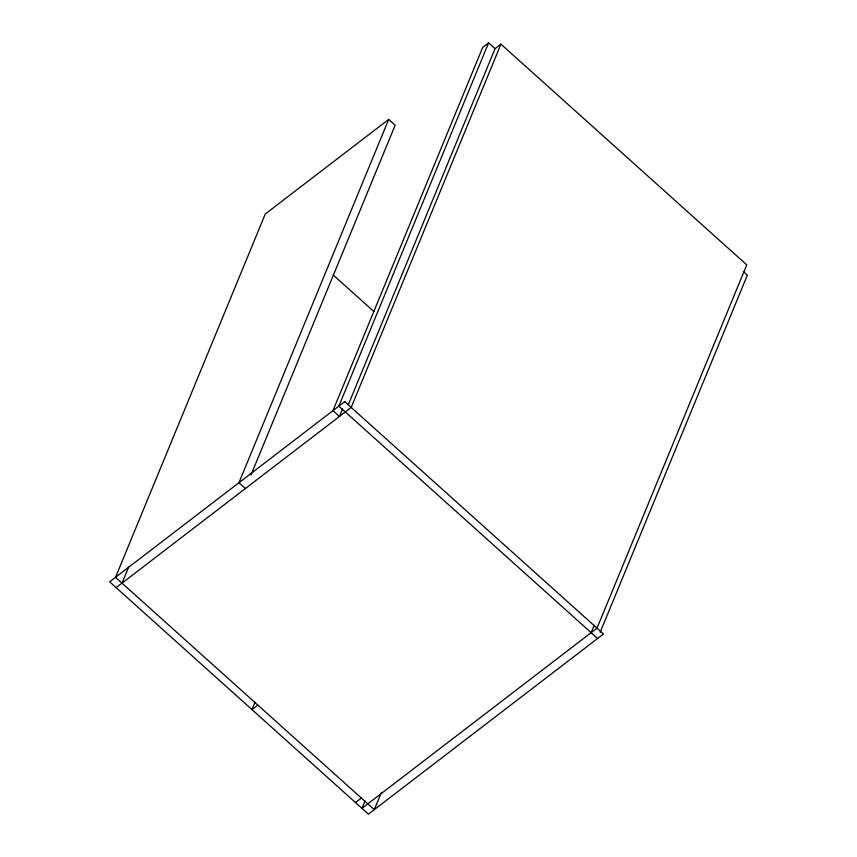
<?xml version="1.0" encoding="UTF-8"?>
<svg xmlns="http://www.w3.org/2000/svg" width="857" height="857" viewBox="0 0 857 857"><rect width="100%" height="100%" fill="white"/><g stroke="black" fill="none" stroke-linecap="round" stroke-linejoin="round"><path stroke-width="1.29" d="M121.994 583.124L128.614 567.055M251.015 474.939L395.152 125.229L388.682 119.423L238.942 482.727L245.413 488.533M348.381 404.547L495.057 48.656L488.597 42.85L338.847 406.154L597.608 638.486M342.5 409.046L339.447 416.459L332.977 410.653L482.716 47.349L488.597 42.85M364.996 800.931L361.943 808.344L597.018 628.17L746.758 264.867L500.938 44.157L351.199 407.45L116.124 587.623M255.022 702.183L251.969 709.596L257.839 705.097M381.419 792.35L374.284 809.651L115.524 577.318L265.274 214.014L388.682 119.423M591.137 632.68L594.19 625.256M600.157 632.305L747.347 275.183L743.651 271.862M495.057 48.656L500.938 44.157M355.473 802.538L361.343 798.028M333.212 275.022L373.866 311.52M344.728 401.644L109.653 581.817L368.403 814.15L603.489 633.976L344.728 401.644"/></g></svg>
